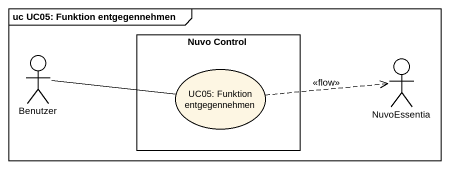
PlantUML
@startuml
mainframe uc UC05: Funktion entgegennehmen
actor Benutzer
rectangle "Nuvo Control" as Nuvo_Control {
  usecase "UC05: Funktion entgegennehmen" as UC05_Funktion_entgegennehmen
}
actor NuvoEssentia
Benutzer -right- UC05_Funktion_entgegennehmen
UC05_Funktion_entgegennehmen .right.> NuvoEssentia : <<flow>>
@enduml
